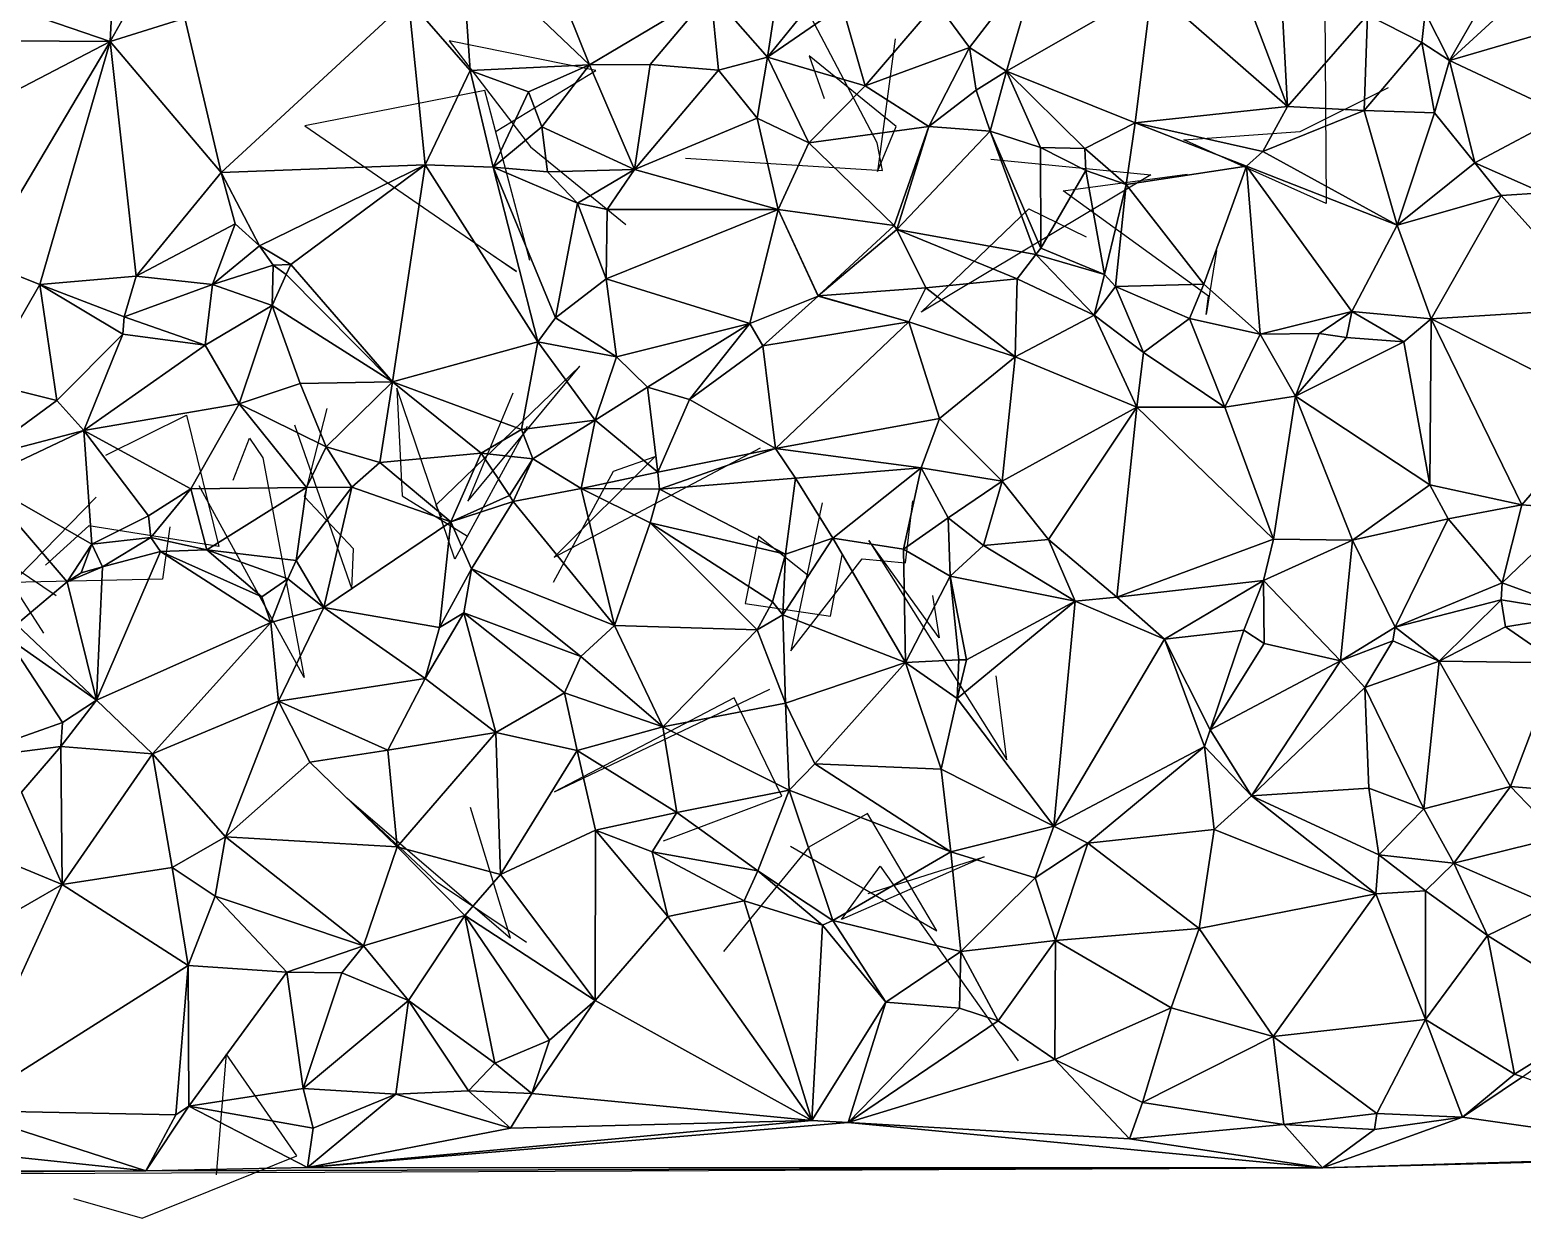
# Model space of a CAD drawing. Header units: metres. Extents: x -15.2 to 15.4, y -15.3 to 15.8.
# Drawn here: x -3.1 to 9.01, y -15.31 to -5.67 of the extents above; entities that cross this region are included whole.
import ezdxf

# ---------------------------------------------------------------- set-up
doc = ezdxf.new("R2010")
doc.units = ezdxf.units.M
doc.layers.add('CRACKS', color=1, linetype='Continuous')
doc.layers.add('STREET_MESH', color=7, linetype='Continuous')

msp = doc.modelspace()

# ---------------------------------------------------------------- linework, layer by layer
at = {"layer": 'CRACKS'}
for points in [[(2.223, -6.713, 0.1), (3.82, -6.812, 0.1), (3.777, -6.589, 0.1), (3.187, -5.47, 0.1), (3.148, -5.412, 0.1)], [(7.412, -5.495, 0.1), (7.423, -7.082, 0.1), (6.268, -6.563, 0.1), (7.212, -6.496, 0.1), (7.927, -6.14, 0.1)], [(0.685, -6.494, 0.1), (1.494, -6.001, 0.1), (0.305, -5.761, 0.1), (0.963, -6.62, 0.1), (1.737, -7.252, 0.1)], [(3.925, -5.744, 0.1), (3.781, -6.821, 0.1), (3.932, -6.455, 0.1), (3.226, -5.884, 0.1), (3.347, -6.228, 0.1)], [(0.96, -7.544, 0.1), (0.593, -6.165, 0.1), (-0.868, -6.45, 0.1), (0.852, -7.633, 0.1), (0.66, -7.505, 0.1)], [(4.7, -6.72, 0.1), (5.999, -6.849, 0.1), (4.135, -7.962, 0.1), (5.01, -7.123, 0.1), (5.473, -7.352, 0.1)], [(6.533, -7.462, 0.1), (6.447, -7.982, 0.1), (6.467, -7.833, 0.1), (5.288, -6.979, 0.1), (6.295, -6.844, 0.1)], [(0.822, -8.619, 0.1), (0.455, -9.495, 0.1), (1.364, -8.401, 0.1), (0.197, -9.529, 0.1), (0.241, -9.625, 0.1)], [(0.936, -8.891, 0.1), (0.349, -9.967, 0.1), (-0.121, -8.58, 0.1), (-0.077, -9.452, 0.1), (0.453, -9.78, 0.1)], [(-2.481, -9.122, 0.1), (-1.828, -8.799, 0.1), (-1.566, -9.863, 0.1), (-2.619, -9.697, 0.1), (-2.973, -10.016, 0.1)], [(-0.95, -8.875, 0.1), (-0.487, -10.209, 0.1), (-0.473, -9.881, 0.1), (-0.871, -9.461, 0.1), (-0.685, -8.745, 0.1)], [(-1.45, -9.326, 0.1), (-1.317, -8.985, 0.1), (-1.209, -9.145, 0.1), (-0.873, -10.925, 0.1), (-1.725, -9.37, 0.1)], [(1.152, -10.154, 0.1), (1.637, -9.252, 0.1), (1.975, -9.133, 0.1), (1.156, -9.95, 0.1), (2.83, -9.062, 0.1)], [(-2.56, -9.464, 0.1), (-3.72, -10.649, 0.1), (-3.594, -10.148, 0.1), (-3.241, -10.173, 0.1), (-2.989, -10.566, 0.1)], [(3.331, -9.508, 0.1), (3.078, -10.709, 0.1), (3.657, -9.964, 0.1), (4.008, -9.996, 0.1), (4.066, -9.493, 0.1)], [(-1.963, -9.704, 0.1), (-2.022, -10.127, 0.1), (-3.504, -10.162, 0.1), (-3.421, -9.9, 0.1), (-2.885, -10.26, 0.1)], [(3.224, -10.103, 0.1), (2.816, -9.779, 0.1), (2.706, -10.325, 0.1), (3.4, -10.428, 0.1), (3.494, -9.933, 0.1)], [(4.226, -10.262, 0.1), (4.281, -10.605, 0.1), (3.71, -9.815, 0.1), (4.831, -11.595, 0.1), (4.744, -10.912, 0.1)], [(2.043, -12.251, 0.1), (3.003, -11.889, 0.1), (2.617, -11.09, 0.1), (1.158, -11.854, 0.1), (2.908, -11.02, 0.1)], [(0.932, -13.075, 0.1), (0.206, -12.588, 0.1), (-0.525, -11.901, 0.1), (0.803, -13.041, 0.1), (0.478, -11.981, 0.1)], [(3.075, -12.294, 0.1), (4.261, -12.981, 0.1), (3.698, -12.03, 0.1), (3.222, -12.302, 0.1), (2.53, -13.15, 0.1)], [(3.706, -12.677, 0.1), (4.645, -12.382, 0.1), (3.487, -12.889, 0.1), (3.802, -12.457, 0.1), (4.921, -14.035, 0.1)], [(-2.745, -15.152, 0.1), (-2.187, -15.312, 0.1), (-0.931, -14.807, 0.1), (-1.506, -13.978, 0.1), (-1.586, -14.96, 0.1)]]:
    msp.add_polyline3d(points, dxfattribs=at)
at = {"layer": 'STREET_MESH'}
for points in [[(0.404, -4.967), (1.444, -5.957), (0.746, -4.219)], [(1.444, -5.957), (2.428, -5.369), (0.746, -4.219)], [(-2.446, -5.767), (-2.413, -5.051), (-3.733, -5.327)], [(-2.353, -5.6), (-2.413, -5.051), (-2.446, -5.767)], [(0.404, -4.967), (-0.027, -5.427), (0.475, -6.003)], [(1.444, -5.957), (0.404, -4.967), (0.475, -6.003)], [(4.526, -5.814), (5.101, -5.07), (4.259, -5.454)], [(5.101, -5.07), (4.526, -5.814), (4.828, -6.008)], [(6.008, -5.332), (5.101, -5.07), (4.828, -6.008)], [(8.423, -5.922), (8.915, -5.063), (8.226, -5.531)], [(8.915, -5.063), (8.423, -5.922), (9.193, -5.211)], [(2.889, -5.895), (2.997, -5.185), (2.428, -5.369)], [(2.997, -5.185), (2.889, -5.895), (3.381, -5.284)], [(6.008, -5.332), (7.108, -6.293), (6.683, -5.174)], [(7.108, -6.293), (7.042, -5.089), (6.683, -5.174)], [(7.042, -5.089), (7.108, -6.293), (7.756, -5.551)], [(-4.094, -5.757), (-2.446, -5.767), (-3.733, -5.327)], [(2.889, -5.895), (3.493, -5.478), (3.381, -5.284)], [(8.423, -5.922), (9.554, -5.59), (9.193, -5.211)], [(-0.027, -5.427), (-1.841, -5.576), (-1.546, -6.828)], [(0.11, -6.767), (-0.027, -5.427), (-1.546, -6.828)], [(-0.027, -5.427), (0.11, -6.767), (0.475, -6.003)], [(1.936, -5.953), (2.428, -5.369), (1.444, -5.957)], [(2.428, -5.369), (1.936, -5.953), (2.491, -5.999)], [(2.889, -5.895), (2.428, -5.369), (2.491, -5.999)], [(6.008, -5.332), (4.828, -6.008), (5.871, -6.427)], [(7.108, -6.293), (6.008, -5.332), (5.871, -6.427)], [(3.493, -5.478), (2.889, -5.895), (3.68, -6.125)], [(3.493, -5.478), (3.68, -6.125), (4.259, -5.454)], [(3.68, -6.125), (4.526, -5.814), (4.259, -5.454)], [(7.108, -6.293), (7.73, -6.326), (7.756, -5.551)], [(7.73, -6.326), (8.199, -5.774), (7.756, -5.551)], [(8.199, -5.774), (8.226, -5.531), (7.756, -5.551)], [(8.199, -5.774), (8.423, -5.922), (8.226, -5.531)], [(-1.841, -5.576), (-2.446, -5.767), (-1.546, -6.828)], [(-1.841, -5.576), (-2.353, -5.6), (-2.446, -5.767)], [(8.423, -5.922), (9.362, -6.361), (9.554, -5.59)], [(-4.094, -5.757), (-4.179, -6.666), (-2.446, -5.767)], [(-2.446, -5.767), (-4.179, -6.666), (-3.506, -7.545)], [(-3.018, -7.739), (-2.446, -5.767), (-3.506, -7.545)], [(-3.018, -7.739), (-2.236, -7.671), (-2.446, -5.767)], [(-2.446, -5.767), (-2.236, -7.671), (-1.546, -6.828)], [(8.199, -5.774), (7.73, -6.326), (8.3, -6.344)], [(8.423, -5.922), (8.199, -5.774), (8.3, -6.344)], [(2.805, -6.388), (2.889, -5.895), (2.491, -5.999)], [(2.889, -5.895), (2.805, -6.388), (3.223, -6.589)], [(2.889, -5.895), (3.223, -6.589), (3.68, -6.125)], [(4.526, -5.814), (3.68, -6.125), (4.196, -6.456)], [(4.58, -6.161), (4.526, -5.814), (4.196, -6.456)], [(4.526, -5.814), (4.58, -6.161), (4.828, -6.008)], [(8.629, -6.75), (8.423, -5.922), (8.3, -6.344)], [(8.629, -6.75), (9.362, -6.361), (8.423, -5.922)], [(0.11, -6.767), (0.66, -6.786), (0.475, -6.003)], [(0.947, -6.174), (1.444, -5.957), (0.475, -6.003)], [(0.66, -6.786), (0.947, -6.174), (0.475, -6.003)], [(1.057, -6.46), (1.444, -5.957), (0.947, -6.174)], [(1.808, -6.804), (1.444, -5.957), (1.057, -6.46)], [(1.936, -5.953), (1.444, -5.957), (1.808, -6.804)], [(1.936, -5.953), (1.808, -6.804), (2.491, -5.999)], [(1.808, -6.804), (2.805, -6.388), (2.491, -5.999)], [(4.58, -6.161), (4.695, -6.495), (4.828, -6.008)], [(4.695, -6.495), (5.104, -6.627), (4.828, -6.008)], [(4.828, -6.008), (5.462, -6.634), (5.871, -6.427)], [(5.104, -6.627), (5.462, -6.634), (4.828, -6.008)], [(1.057, -6.46), (0.947, -6.174), (0.66, -6.786)], [(3.68, -6.125), (3.223, -6.589), (4.196, -6.456)], [(4.695, -6.495), (4.58, -6.161), (4.196, -6.456)], [(6.908, -6.659), (7.108, -6.293), (5.871, -6.427)], [(7.73, -6.326), (7.108, -6.293), (6.908, -6.659)], [(2.805, -6.388), (1.808, -6.804), (2.974, -7.13)], [(3.223, -6.589), (2.805, -6.388), (2.974, -7.13)], [(7.998, -7.256), (7.73, -6.326), (6.908, -6.659)], [(7.73, -6.326), (7.998, -7.256), (8.3, -6.344)], [(7.998, -7.256), (8.629, -6.75), (8.3, -6.344)], [(9.362, -6.361), (8.629, -6.75), (9.181, -6.995)], [(1.057, -6.46), (0.66, -6.786), (1.101, -6.825)], [(1.808, -6.804), (1.057, -6.46), (1.101, -6.825)], [(3.223, -6.589), (3.917, -7.259), (4.196, -6.456)], [(3.917, -7.259), (3.938, -7.293), (4.196, -6.456)], [(3.938, -7.293), (4.695, -6.495), (4.196, -6.456)], [(3.938, -7.293), (5.065, -7.495), (4.695, -6.495)], [(4.695, -6.495), (5.105, -7.442), (5.104, -6.627)], [(4.695, -6.495), (5.065, -7.495), (5.105, -7.442)], [(5.462, -6.634), (5.8, -6.927), (5.871, -6.427)], [(5.8, -6.927), (6.774, -6.779), (5.871, -6.427)], [(6.774, -6.779), (6.908, -6.659), (5.871, -6.427)], [(3.917, -7.259), (3.223, -6.589), (2.974, -7.13)], [(5.104, -6.627), (5.47, -6.813), (5.462, -6.634)], [(5.105, -7.442), (5.47, -6.813), (5.104, -6.627)], [(5.462, -6.634), (5.47, -6.813), (5.8, -6.927)], [(6.774, -6.779), (7.998, -7.256), (6.908, -6.659)], [(-1.236, -7.423), (0.11, -6.767), (-1.546, -6.828)], [(-1.236, -7.423), (-0.981, -7.576), (0.11, -6.767)], [(-0.981, -7.576), (-0.155, -8.527), (0.11, -6.767)], [(-0.155, -8.527), (1.024, -8.203), (0.11, -6.767)], [(1.024, -8.203), (0.66, -6.786), (0.11, -6.767)], [(6.428, -7.736), (6.774, -6.779), (5.8, -6.927)], [(6.774, -6.779), (6.428, -7.736), (6.887, -8.142)], [(6.774, -6.779), (7.629, -7.956), (7.998, -7.256)], [(7.629, -7.956), (6.774, -6.779), (6.887, -8.142)], [(8.841, -7.017), (8.629, -6.75), (7.998, -7.256)], [(8.629, -6.75), (8.841, -7.017), (9.181, -6.995)], [(-2.236, -7.671), (-1.433, -7.247), (-1.546, -6.828)], [(-1.433, -7.247), (-1.236, -7.423), (-1.546, -6.828)], [(0.66, -6.786), (1.346, -7.078), (1.101, -6.825)], [(0.66, -6.786), (1.168, -8.008), (1.346, -7.078)], [(1.024, -8.203), (1.168, -8.008), (0.66, -6.786)], [(1.346, -7.078), (1.808, -6.804), (1.101, -6.825)], [(1.586, -7.13), (1.808, -6.804), (1.346, -7.078)], [(1.808, -6.804), (1.586, -7.13), (2.974, -7.13)], [(5.623, -7.656), (5.47, -6.813), (5.105, -7.442)], [(5.47, -6.813), (5.623, -7.656), (5.8, -6.927)], [(5.623, -7.656), (5.711, -7.754), (5.8, -6.927)], [(5.711, -7.754), (6.428, -7.736), (5.8, -6.927)], [(8.841, -7.017), (7.998, -7.256), (8.273, -8.017)], [(8.841, -7.017), (8.273, -8.017), (9.665, -7.931)], [(9.181, -6.995), (8.841, -7.017), (9.665, -7.931)], [(1.168, -8.008), (1.579, -7.693), (1.346, -7.078)], [(1.579, -7.693), (1.586, -7.13), (1.346, -7.078)], [(1.579, -7.693), (2.744, -8.055), (2.974, -7.13)], [(1.586, -7.13), (1.579, -7.693), (2.974, -7.13)], [(2.744, -8.055), (3.299, -7.832), (2.974, -7.13)], [(3.299, -7.832), (3.3, -7.831), (2.974, -7.13)], [(3.3, -7.831), (3.917, -7.259), (2.974, -7.13)], [(-1.617, -7.738), (-1.433, -7.247), (-2.236, -7.671)], [(-1.433, -7.247), (-1.617, -7.738), (-1.236, -7.423)], [(3.938, -7.293), (3.917, -7.259), (3.3, -7.831)], [(7.998, -7.256), (7.629, -7.956), (8.273, -8.017)], [(3.938, -7.293), (3.3, -7.831), (4.173, -7.765)], [(5.065, -7.495), (3.938, -7.293), (4.915, -7.691)], [(3.938, -7.293), (4.173, -7.765), (4.915, -7.691)], [(-1.617, -7.738), (-1.125, -7.581), (-1.236, -7.423)], [(-1.125, -7.581), (-0.981, -7.576), (-1.236, -7.423)], [(5.065, -7.495), (4.915, -7.691), (5.54, -7.988)], [(5.065, -7.495), (5.623, -7.656), (5.105, -7.442)], [(5.623, -7.656), (5.065, -7.495), (5.54, -7.988)], [(-3.474, -8.531), (-3.018, -7.739), (-3.506, -7.545)], [(-1.125, -7.581), (-1.617, -7.738), (-1.133, -7.907)], [(-1.125, -7.581), (-1.133, -7.907), (-1.02, -7.657)], [(-0.981, -7.576), (-1.125, -7.581), (-1.02, -7.657)], [(-0.155, -8.527), (-0.981, -7.576), (-1.02, -7.657)], [(-3.018, -7.739), (-3.474, -8.531), (-2.881, -8.678)], [(-3.018, -7.739), (-2.334, -8.001), (-2.236, -7.671)], [(-3.018, -7.739), (-2.881, -8.678), (-2.343, -8.141)], [(-2.334, -8.001), (-3.018, -7.739), (-2.343, -8.141)], [(-2.334, -8.001), (-1.617, -7.738), (-2.236, -7.671)], [(-1.617, -7.738), (-2.334, -8.001), (-1.676, -8.229)], [(-1.133, -7.907), (-1.617, -7.738), (-1.676, -8.229)], [(-1.133, -7.907), (-0.155, -8.527), (-1.02, -7.657)], [(1.579, -7.693), (1.168, -8.008), (1.663, -8.325)], [(2.744, -8.055), (1.579, -7.693), (1.663, -8.325)], [(4.915, -7.691), (4.173, -7.765), (4.897, -8.324)], [(4.915, -7.691), (4.897, -8.324), (5.54, -7.988)], [(5.711, -7.754), (5.623, -7.656), (5.54, -7.988)], [(5.711, -7.754), (6.313, -8.015), (6.428, -7.736)], [(6.428, -7.736), (6.313, -8.015), (6.887, -8.142)], [(3.299, -7.832), (2.744, -8.055), (2.85, -8.235)], [(4.035, -8.041), (3.299, -7.832), (2.85, -8.235)], [(3.3, -7.831), (3.299, -7.832), (4.035, -8.041)], [(4.173, -7.765), (3.3, -7.831), (4.035, -8.041)], [(4.173, -7.765), (4.035, -8.041), (4.897, -8.324)], [(5.938, -8.289), (5.711, -7.754), (5.54, -7.988)], [(5.711, -7.754), (5.938, -8.289), (6.313, -8.015)], [(-1.399, -8.706), (-1.133, -7.907), (-1.676, -8.229)], [(-1.133, -7.907), (-1.399, -8.706), (-0.905, -8.542)], [(-0.155, -8.527), (-1.133, -7.907), (-0.905, -8.542)], [(4.897, -8.324), (5.885, -8.733), (5.54, -7.988)], [(5.885, -8.733), (5.938, -8.289), (5.54, -7.988)], [(7.365, -8.135), (7.629, -7.956), (6.887, -8.142)], [(7.629, -7.956), (7.365, -8.135), (7.587, -8.168)], [(8.052, -8.203), (7.629, -7.956), (7.587, -8.168)], [(7.629, -7.956), (8.052, -8.203), (8.273, -8.017)], [(8.273, -8.017), (9.694, -8.731), (9.665, -7.931)], [(-1.676, -8.229), (-2.334, -8.001), (-2.343, -8.141)], [(1.168, -8.008), (1.024, -8.203), (1.663, -8.325)], [(1.915, -8.57), (2.744, -8.055), (1.663, -8.325)], [(2.256, -8.67), (2.744, -8.055), (1.915, -8.57)], [(2.744, -8.055), (2.256, -8.67), (2.85, -8.235)], [(2.954, -9.067), (4.035, -8.041), (2.85, -8.235)], [(4.035, -8.041), (2.954, -9.067), (4.285, -8.826)], [(4.035, -8.041), (4.285, -8.826), (4.897, -8.324)], [(6.313, -8.015), (5.938, -8.289), (6.599, -8.732)], [(6.887, -8.142), (6.313, -8.015), (6.599, -8.732)], [(8.273, -8.017), (8.052, -8.203), (8.263, -9.364)], [(8.273, -8.017), (8.263, -9.364), (9.01, -9.524)], [(9.694, -8.731), (8.273, -8.017), (9.01, -9.524)], [(-2.881, -8.678), (-2.66, -8.922), (-2.343, -8.141)], [(-2.66, -8.922), (-1.676, -8.229), (-2.343, -8.141)], [(-1.399, -8.706), (-1.676, -8.229), (-2.66, -8.922)], [(0.89, -8.914), (1.024, -8.203), (-0.155, -8.527)], [(0.89, -8.914), (1.49, -8.839), (1.024, -8.203)], [(1.024, -8.203), (1.49, -8.839), (1.663, -8.325)], [(2.256, -8.67), (2.954, -9.067), (2.85, -8.235)], [(7.174, -8.644), (6.887, -8.142), (6.599, -8.732)], [(7.174, -8.644), (7.365, -8.135), (6.887, -8.142)], [(7.587, -8.168), (7.365, -8.135), (7.174, -8.644)], [(8.052, -8.203), (7.587, -8.168), (7.174, -8.644)], [(8.263, -9.364), (8.052, -8.203), (7.174, -8.644)], [(1.49, -8.839), (1.915, -8.57), (1.663, -8.325)], [(4.897, -8.324), (4.285, -8.826), (4.791, -9.334)], [(4.897, -8.324), (4.791, -9.334), (5.885, -8.733)], [(5.938, -8.289), (5.885, -8.733), (6.599, -8.732)], [(-3.474, -8.531), (-3.518, -9.148), (-2.881, -8.678)], [(-1.399, -8.706), (-0.693, -9.055), (-0.905, -8.542)], [(-0.693, -9.055), (-0.155, -8.527), (-0.905, -8.542)], [(-0.693, -9.055), (-0.259, -9.183), (-0.155, -8.527)], [(-0.155, -8.527), (-0.259, -9.183), (0.564, -9.107)], [(0.89, -8.914), (-0.155, -8.527), (0.564, -9.107)], [(1.49, -8.839), (1.997, -9.259), (1.915, -8.57)], [(1.997, -9.259), (2.256, -8.67), (1.915, -8.57)], [(-3.518, -9.148), (-2.66, -8.922), (-2.881, -8.678)], [(-1.793, -9.396), (-1.399, -8.706), (-2.66, -8.922)], [(-1.399, -8.706), (-1.793, -9.396), (-0.855, -9.385)], [(-0.693, -9.055), (-1.399, -8.706), (-0.855, -9.385)], [(1.997, -9.259), (2.954, -9.067), (2.256, -8.67)], [(6.994, -9.804), (7.174, -8.644), (6.599, -8.732)], [(7.174, -8.644), (6.994, -9.804), (7.636, -9.812)], [(8.263, -9.364), (7.174, -8.644), (7.636, -9.812)], [(1.49, -8.839), (0.89, -8.914), (0.983, -9.151)], [(1.376, -9.394), (1.49, -8.839), (0.983, -9.151)], [(1.997, -9.259), (1.49, -8.839), (1.376, -9.394)], [(2.954, -9.067), (4.136, -9.226), (4.285, -8.826)], [(4.285, -8.826), (4.136, -9.226), (4.791, -9.334)], [(4.791, -9.334), (5.169, -9.807), (5.885, -8.733)], [(5.885, -8.733), (5.169, -9.807), (5.722, -10.274)], [(6.994, -9.804), (5.885, -8.733), (5.722, -10.274)], [(5.885, -8.733), (6.994, -9.804), (6.599, -8.732)], [(9.474, -9.561), (9.694, -8.731), (9.01, -9.524)], [(-2.66, -8.922), (-3.518, -9.148), (-3.507, -9.322)], [(-2.597, -9.844), (-2.66, -8.922), (-3.507, -9.322)], [(-2.597, -9.844), (-2.135, -9.615), (-2.66, -8.922)], [(-2.135, -9.615), (-1.793, -9.396), (-2.66, -8.922)], [(0.89, -8.914), (0.564, -9.107), (0.983, -9.151)], [(-0.485, -9.383), (-0.693, -9.055), (-0.855, -9.385)], [(-0.693, -9.055), (-0.485, -9.383), (-0.259, -9.183)], [(2.954, -9.067), (1.997, -9.259), (2.01, -9.398)], [(2.954, -9.067), (2.01, -9.398), (3.114, -9.31)], [(4.136, -9.226), (2.954, -9.067), (3.114, -9.31)], [(-0.259, -9.183), (-0.485, -9.383), (0.317, -9.663)], [(-0.259, -9.183), (0.317, -9.663), (0.564, -9.107)], [(0.317, -9.663), (0.794, -9.45), (0.564, -9.107)], [(0.564, -9.107), (0.794, -9.45), (0.983, -9.151)], [(0.794, -9.45), (0.824, -9.499), (0.983, -9.151)], [(0.824, -9.499), (1.376, -9.394), (0.983, -9.151)], [(-2.797, -10.151), (-2.597, -9.844), (-3.507, -9.322)], [(-3.206, -10.496), (-2.797, -10.151), (-3.507, -9.322)], [(2.01, -9.398), (1.997, -9.259), (1.376, -9.394)], [(3.114, -9.31), (2.01, -9.398), (3.033, -9.926)], [(3.418, -9.795), (3.114, -9.31), (3.033, -9.926)], [(3.418, -9.795), (4.136, -9.226), (3.114, -9.31)], [(4.136, -9.226), (3.418, -9.795), (3.992, -9.884)], [(4.353, -9.632), (4.136, -9.226), (3.992, -9.884)], [(4.136, -9.226), (4.353, -9.632), (4.791, -9.334)], [(-2.135, -9.615), (-2.116, -9.791), (-1.793, -9.396)], [(-1.793, -9.396), (-2.116, -9.791), (-1.662, -9.891)], [(-0.855, -9.385), (-1.793, -9.396), (-1.662, -9.891)], [(-0.855, -9.385), (-1.662, -9.891), (-0.938, -9.977)], [(-0.712, -10.359), (-0.485, -9.383), (-0.938, -9.977)], [(-0.485, -9.383), (-0.855, -9.385), (-0.938, -9.977)], [(-0.485, -9.383), (-0.712, -10.359), (0.317, -9.663)], [(1.376, -9.394), (0.824, -9.499), (1.646, -10.503)], [(1.936, -9.671), (1.376, -9.394), (1.646, -10.503)], [(1.936, -9.671), (2.01, -9.398), (1.376, -9.394)], [(2.01, -9.398), (1.936, -9.671), (3.033, -9.926)], [(4.353, -9.632), (4.642, -9.855), (4.791, -9.334)], [(4.642, -9.855), (5.169, -9.807), (4.791, -9.334)], [(8.412, -9.64), (8.263, -9.364), (7.636, -9.812)], [(8.263, -9.364), (8.412, -9.64), (9.01, -9.524)], [(0.824, -9.499), (0.794, -9.45), (0.317, -9.663)], [(0.486, -10.045), (0.824, -9.499), (0.317, -9.663)], [(0.824, -9.499), (0.486, -10.045), (1.646, -10.503)], [(8.412, -9.64), (8.849, -10.159), (9.01, -9.524)], [(8.849, -10.159), (9.474, -9.561), (9.01, -9.524)], [(9.474, -9.561), (8.849, -10.159), (9.539, -10.409)], [(-2.116, -9.791), (-2.135, -9.615), (-2.597, -9.844)], [(-0.712, -10.359), (0.226, -10.52), (0.317, -9.663)], [(0.226, -10.52), (0.486, -10.045), (0.317, -9.663)], [(2.804, -10.539), (1.936, -9.671), (1.646, -10.503)], [(1.936, -9.671), (2.927, -10.313), (3.033, -9.926)], [(2.927, -10.313), (1.936, -9.671), (2.804, -10.539)], [(4.353, -9.632), (3.992, -9.884), (4.369, -10.104)], [(4.353, -9.632), (4.369, -10.104), (4.642, -9.855)], [(7.982, -10.517), (8.412, -9.64), (7.636, -9.812)], [(7.982, -10.517), (8.849, -10.159), (8.412, -9.64)], [(-2.116, -9.791), (-2.597, -9.844), (-2.51, -10.027)], [(-2.116, -9.791), (-2.51, -10.027), (-2.039, -9.904)], [(-1.662, -9.891), (-2.116, -9.791), (-2.039, -9.904)], [(3.418, -9.795), (3.013, -10.419), (4.007, -10.803)], [(3.013, -10.419), (3.418, -9.795), (3.033, -9.926)], [(3.992, -9.884), (3.418, -9.795), (4.007, -10.803)], [(5.386, -10.307), (5.169, -9.807), (4.642, -9.855)], [(5.169, -9.807), (5.386, -10.307), (5.722, -10.274)], [(6.914, -10.138), (6.994, -9.804), (5.722, -10.274)], [(6.994, -9.804), (6.914, -10.138), (7.636, -9.812)], [(-2.797, -10.151), (-2.683, -10.076), (-2.597, -9.844)], [(-2.597, -9.844), (-2.683, -10.076), (-2.51, -10.027)], [(-2.51, -10.027), (-2.559, -11.11), (-2.039, -9.904)], [(-2.559, -11.11), (-1.144, -10.481), (-2.039, -9.904)], [(-1.215, -10.272), (-1.662, -9.891), (-2.039, -9.904)], [(-1.144, -10.481), (-1.215, -10.272), (-2.039, -9.904)], [(-1.662, -9.891), (-1.005, -10.126), (-0.938, -9.977)], [(-1.215, -10.272), (-1.005, -10.126), (-1.662, -9.891)], [(2.927, -10.313), (3.013, -10.419), (3.033, -9.926)], [(4.369, -10.104), (3.992, -9.884), (4.007, -10.803)], [(4.369, -10.104), (5.386, -10.307), (4.642, -9.855)], [(6.914, -10.138), (7.539, -10.792), (7.636, -9.812)], [(7.539, -10.792), (7.982, -10.517), (7.636, -9.812)], [(-2.797, -10.151), (-2.559, -11.11), (-2.51, -10.027)], [(-2.683, -10.076), (-2.797, -10.151), (-2.51, -10.027)], [(-1.005, -10.126), (-0.712, -10.359), (-0.938, -9.977)], [(0.486, -10.045), (0.226, -10.52), (0.424, -10.402)], [(1.372, -10.757), (0.486, -10.045), (0.424, -10.402)], [(0.486, -10.045), (1.372, -10.757), (1.646, -10.503)], [(-2.797, -10.151), (-3.206, -10.496), (-2.559, -11.11)], [(-1.005, -10.126), (-1.215, -10.272), (-1.144, -10.481)], [(-1.005, -10.126), (-1.144, -10.481), (-0.712, -10.359)], [(4.441, -10.784), (4.369, -10.104), (4.007, -10.803)], [(5.386, -10.307), (4.369, -10.104), (4.502, -10.782)], [(4.369, -10.104), (4.441, -10.784), (4.502, -10.782)], [(6.11, -10.614), (6.914, -10.138), (5.722, -10.274)], [(6.11, -10.614), (6.754, -10.543), (6.914, -10.138)], [(6.754, -10.543), (6.919, -10.65), (6.914, -10.138)], [(6.914, -10.138), (6.919, -10.65), (7.539, -10.792)], [(8.841, -10.296), (8.849, -10.159), (7.982, -10.517)], [(8.849, -10.159), (8.841, -10.296), (9.539, -10.409)], [(5.386, -10.307), (6.11, -10.614), (5.722, -10.274)], [(-0.712, -10.359), (-1.144, -10.481), (-1.082, -11.117)], [(0.109, -10.935), (-0.712, -10.359), (-1.082, -11.117)], [(0.109, -10.935), (0.226, -10.52), (-0.712, -10.359)], [(0.226, -10.52), (0.109, -10.935), (0.424, -10.402)], [(0.109, -10.935), (0.684, -11.373), (0.424, -10.402)], [(1.239, -11.051), (1.372, -10.757), (0.424, -10.402)], [(0.684, -11.373), (1.239, -11.051), (0.424, -10.402)], [(3.013, -10.419), (2.927, -10.313), (2.804, -10.539)], [(4.426, -11.097), (5.386, -10.307), (4.502, -10.782)], [(4.426, -11.097), (5.212, -12.133), (5.386, -10.307)], [(5.212, -12.133), (6.11, -10.614), (5.386, -10.307)], [(8.34, -10.793), (8.841, -10.296), (7.982, -10.517)], [(8.841, -10.296), (8.34, -10.793), (8.877, -10.514)], [(8.841, -10.296), (8.877, -10.514), (9.539, -10.409)], [(9.539, -10.409), (8.877, -10.514), (9.3, -10.808)], [(-2.559, -11.11), (-3.206, -10.496), (-3.288, -10.596)], [(-1.144, -10.481), (-2.559, -11.11), (-2.103, -11.544)], [(-1.144, -10.481), (-2.103, -11.544), (-1.082, -11.117)], [(1.646, -10.503), (1.372, -10.757), (2.038, -11.325)], [(2.804, -10.539), (1.646, -10.503), (2.038, -11.325)], [(3.013, -10.419), (2.804, -10.539), (3.034, -11.135)], [(3.013, -10.419), (3.034, -11.135), (4.007, -10.803)], [(7.964, -10.628), (7.982, -10.517), (7.539, -10.792)], [(7.964, -10.628), (8.34, -10.793), (7.982, -10.517)], [(8.877, -10.514), (8.34, -10.793), (9.3, -10.808)], [(-3.288, -10.596), (-3.691, -11.594), (-2.834, -11.291)], [(-2.559, -11.11), (-3.288, -10.596), (-2.834, -11.291)], [(3.034, -11.135), (2.804, -10.539), (2.038, -11.325)], [(6.11, -10.614), (5.212, -12.133), (6.434, -11.487)], [(6.11, -10.614), (6.48, -11.351), (6.754, -10.543)], [(6.48, -11.351), (6.11, -10.614), (6.434, -11.487)], [(6.754, -10.543), (6.48, -11.351), (6.919, -10.65)], [(6.919, -10.65), (6.48, -11.351), (7.539, -10.792)], [(7.964, -10.628), (7.539, -10.792), (7.736, -11.008)], [(8.34, -10.793), (7.964, -10.628), (7.736, -11.008)], [(1.372, -10.757), (1.239, -11.051), (2.038, -11.325)], [(3.034, -11.135), (3.271, -11.627), (4.007, -10.803)], [(3.271, -11.627), (4.298, -11.669), (4.007, -10.803)], [(4.426, -11.097), (4.441, -10.784), (4.007, -10.803)], [(4.298, -11.669), (4.426, -11.097), (4.007, -10.803)], [(4.441, -10.784), (4.426, -11.097), (4.502, -10.782)], [(6.48, -11.351), (6.815, -11.885), (7.539, -10.792)], [(7.539, -10.792), (6.815, -11.885), (7.736, -11.008)], [(8.214, -11.992), (8.34, -10.793), (7.736, -11.008)], [(8.34, -10.793), (8.214, -11.992), (8.919, -11.809)], [(8.34, -10.793), (8.919, -11.809), (9.3, -10.808)], [(8.919, -11.809), (9.24, -11.837), (9.3, -10.808)], [(-0.194, -11.515), (0.109, -10.935), (-1.082, -11.117)], [(-0.194, -11.515), (0.684, -11.373), (0.109, -10.935)], [(6.815, -11.885), (7.768, -11.823), (7.736, -11.008)], [(7.768, -11.823), (8.214, -11.992), (7.736, -11.008)], [(-2.559, -11.11), (-2.848, -11.485), (-2.103, -11.544)], [(-2.848, -11.485), (-2.559, -11.11), (-2.834, -11.291)], [(-2.103, -11.544), (-1.51, -12.218), (-1.082, -11.117)], [(-1.082, -11.117), (-1.51, -12.218), (-0.827, -11.612)], [(-0.194, -11.515), (-1.082, -11.117), (-0.827, -11.612)], [(1.239, -11.051), (0.684, -11.373), (1.343, -11.518)], [(1.239, -11.051), (1.343, -11.518), (2.038, -11.325)], [(3.063, -11.84), (3.034, -11.135), (2.038, -11.325)], [(3.271, -11.627), (3.034, -11.135), (3.063, -11.84)], [(5.212, -12.133), (4.426, -11.097), (4.298, -11.669)], [(-3.691, -11.594), (-2.848, -11.485), (-2.834, -11.291)], [(0.684, -11.373), (-0.194, -11.515), (-0.118, -12.3)], [(0.722, -12.524), (0.684, -11.373), (-0.118, -12.3)], [(1.343, -11.518), (0.684, -11.373), (0.722, -12.524)], [(1.343, -11.518), (2.153, -12.022), (2.038, -11.325)], [(2.153, -12.022), (3.063, -11.84), (2.038, -11.325)], [(6.815, -11.885), (6.48, -11.351), (6.434, -11.487)], [(-2.848, -11.485), (-3.691, -11.594), (-3.166, -11.855)], [(-2.836, -12.606), (-2.848, -11.485), (-3.166, -11.855)], [(-2.103, -11.544), (-2.848, -11.485), (-2.836, -12.606)], [(5.212, -12.133), (5.487, -12.269), (6.434, -11.487)], [(5.487, -12.269), (6.514, -12.159), (6.434, -11.487)], [(6.514, -12.159), (6.815, -11.885), (6.434, -11.487)], [(-2.103, -11.544), (-2.836, -12.606), (-1.943, -12.467)], [(-1.51, -12.218), (-2.103, -11.544), (-1.943, -12.467)], [(-1.51, -12.218), (-0.118, -12.3), (-0.827, -11.612)], [(-0.118, -12.3), (-0.194, -11.515), (-0.827, -11.612)], [(1.343, -11.518), (0.722, -12.524), (1.492, -12.165)], [(2.153, -12.022), (1.343, -11.518), (1.492, -12.165)], [(4.376, -12.339), (3.271, -11.627), (3.063, -11.84)], [(3.271, -11.627), (4.376, -12.339), (4.298, -11.669)], [(4.376, -12.339), (5.212, -12.133), (4.298, -11.669)], [(-3.694, -12.251), (-2.836, -12.606), (-3.166, -11.855)], [(2.153, -12.022), (2.809, -12.494), (3.063, -11.84)], [(2.809, -12.494), (3.418, -12.896), (3.063, -11.84)], [(3.418, -12.896), (4.376, -12.339), (3.063, -11.84)], [(6.815, -11.885), (7.849, -12.365), (7.768, -11.823)], [(7.849, -12.365), (8.214, -11.992), (7.768, -11.823)], [(8.214, -11.992), (8.458, -12.431), (8.919, -11.809)], [(8.458, -12.431), (9.312, -12.222), (8.919, -11.809)], [(9.312, -12.222), (9.24, -11.837), (8.919, -11.809)], [(6.815, -11.885), (6.514, -12.159), (7.824, -12.681)], [(7.849, -12.365), (6.815, -11.885), (7.824, -12.681)], [(1.951, -12.341), (2.153, -12.022), (1.492, -12.165)], [(1.951, -12.341), (2.809, -12.494), (2.153, -12.022)], [(8.214, -11.992), (7.849, -12.365), (8.458, -12.431)], [(-1.596, -12.701), (-1.51, -12.218), (-1.943, -12.467)], [(-0.391, -13.103), (-1.51, -12.218), (-1.596, -12.701)], [(-1.51, -12.218), (-0.391, -13.103), (-0.118, -12.3)], [(0.722, -12.524), (1.488, -13.545), (1.492, -12.165)], [(1.492, -12.165), (1.488, -13.545), (2.078, -12.866)], [(1.951, -12.341), (1.492, -12.165), (2.078, -12.866)], [(5.212, -12.133), (4.376, -12.339), (5.06, -12.551)], [(5.487, -12.269), (5.212, -12.133), (5.06, -12.551)], [(6.514, -12.159), (5.487, -12.269), (6.392, -12.962)], [(7.824, -12.681), (6.514, -12.159), (6.392, -12.962)], [(9.312, -12.222), (8.458, -12.431), (9.239, -12.774)], [(-3.694, -12.251), (-3.89, -13.211), (-2.836, -12.606)], [(-0.391, -13.103), (0.431, -12.858), (-0.118, -12.3)], [(0.431, -12.858), (0.722, -12.524), (-0.118, -12.3)], [(2.698, -12.737), (1.951, -12.341), (2.078, -12.866)], [(2.809, -12.494), (1.951, -12.341), (2.698, -12.737)], [(4.456, -13.148), (4.376, -12.339), (3.418, -12.896)], [(4.376, -12.339), (4.456, -13.148), (5.06, -12.551)], [(5.224, -13.059), (5.487, -12.269), (5.06, -12.551)], [(5.487, -12.269), (5.224, -13.059), (6.392, -12.962)], [(-1.943, -12.467), (-2.836, -12.606), (-1.813, -13.262)], [(-1.596, -12.701), (-1.943, -12.467), (-1.813, -13.262)], [(8.229, -12.658), (7.849, -12.365), (7.824, -12.681)], [(7.849, -12.365), (8.229, -12.658), (8.458, -12.431)], [(8.229, -12.658), (8.73, -13.018), (8.458, -12.431)], [(8.458, -12.431), (8.73, -13.018), (9.239, -12.774)], [(0.431, -12.858), (1.488, -13.545), (0.722, -12.524)], [(3.335, -12.936), (2.809, -12.494), (2.698, -12.737)], [(2.809, -12.494), (3.335, -12.936), (3.418, -12.896)], [(4.456, -13.148), (5.224, -13.059), (5.06, -12.551)], [(-3.89, -13.211), (-3.676, -14.44), (-2.836, -12.606)], [(-2.836, -12.606), (-3.676, -14.44), (-1.813, -13.262)], [(-1.014, -13.317), (-1.596, -12.701), (-1.813, -13.262)], [(-0.391, -13.103), (-1.596, -12.701), (-1.014, -13.317)], [(6.993, -13.838), (7.824, -12.681), (6.392, -12.962)], [(8.229, -13.701), (7.824, -12.681), (6.993, -13.838)], [(8.229, -13.701), (8.229, -12.658), (7.824, -12.681)], [(8.73, -13.018), (8.229, -12.658), (8.229, -13.701)], [(3.247, -14.519), (2.698, -12.737), (2.078, -12.866)], [(3.247, -14.519), (3.335, -12.936), (2.698, -12.737)], [(8.73, -13.018), (9.743, -13.651), (9.239, -12.774)], [(0.431, -12.858), (-0.391, -13.103), (-0.027, -13.547)], [(0.431, -12.858), (-0.027, -13.547), (0.676, -14.054)], [(1.488, -13.545), (0.431, -12.858), (1.119, -13.867)], [(1.119, -13.867), (0.431, -12.858), (0.676, -14.054)], [(1.488, -13.545), (3.247, -14.519), (2.078, -12.866)], [(3.335, -12.936), (3.247, -14.519), (3.848, -13.559)], [(3.418, -12.896), (3.335, -12.936), (3.848, -13.559)], [(4.456, -13.148), (3.418, -12.896), (3.848, -13.559)], [(5.224, -13.059), (4.456, -13.148), (4.759, -13.711)], [(5.221, -14.025), (5.224, -13.059), (4.759, -13.711)], [(5.221, -14.025), (6.164, -13.607), (5.224, -13.059)], [(5.224, -13.059), (6.164, -13.607), (6.392, -12.962)], [(6.164, -13.607), (6.993, -13.838), (6.392, -12.962)], [(8.73, -13.018), (8.229, -13.701), (8.95, -14.145)], [(8.73, -13.018), (8.95, -14.145), (9.743, -13.651)], [(-0.568, -13.321), (-0.391, -13.103), (-1.014, -13.317)], [(-0.391, -13.103), (-0.568, -13.321), (-0.027, -13.547)], [(4.447, -13.609), (4.456, -13.148), (3.848, -13.559)], [(4.456, -13.148), (4.447, -13.609), (4.759, -13.711)], [(-3.676, -14.44), (-1.914, -14.473), (-1.813, -13.262)], [(-1.914, -14.473), (-1.809, -14.404), (-1.813, -13.262)], [(-1.809, -14.404), (-1.014, -13.317), (-1.813, -13.262)], [(-1.809, -14.404), (-0.882, -14.261), (-1.014, -13.317)], [(-0.882, -14.261), (-0.568, -13.321), (-1.014, -13.317)], [(-0.027, -13.547), (-0.568, -13.321), (-0.882, -14.261)], [(-0.027, -13.547), (-0.882, -14.261), (-0.129, -14.307)], [(0.46, -14.279), (-0.027, -13.547), (-0.129, -14.307)], [(-0.027, -13.547), (0.46, -14.279), (0.676, -14.054)], [(1.488, -13.545), (0.974, -14.301), (3.247, -14.519)], [(0.974, -14.301), (1.488, -13.545), (1.119, -13.867)], [(3.848, -13.559), (3.247, -14.519), (3.543, -14.537)], [(4.447, -13.609), (3.848, -13.559), (3.543, -14.537)], [(4.759, -13.711), (4.447, -13.609), (3.543, -14.537)], [(6.164, -13.607), (5.221, -14.025), (5.931, -14.375)], [(6.164, -13.607), (5.931, -14.375), (6.993, -13.838)], [(8.95, -14.145), (9.015, -14.165), (9.743, -13.651)], [(5.221, -14.025), (4.759, -13.711), (3.543, -14.537)], [(7.833, -14.463), (8.229, -13.701), (6.993, -13.838)], [(8.229, -13.701), (7.833, -14.463), (8.527, -14.493)], [(8.95, -14.145), (8.229, -13.701), (8.527, -14.493)], [(0.974, -14.301), (1.119, -13.867), (0.676, -14.054)], [(5.931, -14.375), (7.078, -14.551), (6.993, -13.838)], [(7.078, -14.551), (7.833, -14.463), (6.993, -13.838)], [(5.827, -14.669), (5.221, -14.025), (3.543, -14.537)], [(5.931, -14.375), (5.221, -14.025), (5.827, -14.669)], [(0.46, -14.279), (0.974, -14.301), (0.676, -14.054)], [(9.015, -14.165), (8.95, -14.145), (8.527, -14.493)], [(9.015, -14.165), (8.527, -14.493), (10.712, -14.803)], [(-0.799, -14.581), (-0.882, -14.261), (-1.809, -14.404)], [(-0.882, -14.261), (-0.799, -14.581), (-0.129, -14.307)], [(0.801, -14.582), (0.46, -14.279), (-0.129, -14.307)], [(0.974, -14.301), (0.46, -14.279), (0.801, -14.582)], [(-1.809, -14.404), (-2.157, -14.928), (-0.846, -14.901)], [(-1.809, -14.404), (-1.914, -14.473), (-2.157, -14.928)], [(-0.799, -14.581), (-1.809, -14.404), (-0.846, -14.901)], [(0.801, -14.582), (-0.129, -14.307), (-0.846, -14.901)], [(-0.129, -14.307), (-0.799, -14.581), (-0.846, -14.901)], [(3.247, -14.519), (0.974, -14.301), (0.801, -14.582)], [(7.078, -14.551), (5.931, -14.375), (5.827, -14.669)], [(-3.676, -14.44), (-3.625, -14.775), (-2.157, -14.928)], [(-1.914, -14.473), (-3.676, -14.44), (-2.157, -14.928)], [(3.543, -14.537), (3.247, -14.519), (-0.846, -14.901)], [(3.247, -14.519), (0.801, -14.582), (-0.846, -14.901)], [(7.815, -14.594), (7.833, -14.463), (7.078, -14.551)], [(8.527, -14.493), (7.393, -14.905), (10.712, -14.803)], [(7.815, -14.594), (7.393, -14.905), (8.527, -14.493)], [(7.833, -14.463), (7.815, -14.594), (8.527, -14.493)], [(7.393, -14.905), (3.543, -14.537), (-0.846, -14.901)], [(7.393, -14.905), (5.827, -14.669), (3.543, -14.537)], [(7.393, -14.905), (7.078, -14.551), (5.827, -14.669)], [(7.815, -14.594), (7.078, -14.551), (7.393, -14.905)], [(-3.625, -14.775), (-9.223, -14.931), (-2.157, -14.928)], [(7.393, -14.905), (13.407, -14.744), (10.712, -14.803)], [(7.393, -14.905), (-2.157, -14.928), (-10.048, -14.979)], [(-2.157, -14.928), (-9.223, -14.931), (-10.048, -14.979)], [(-2.157, -14.928), (7.393, -14.905), (-0.846, -14.901)]]:
    msp.add_3dface(points, dxfattribs=at)

doc.saveas('drawing.dxf')
